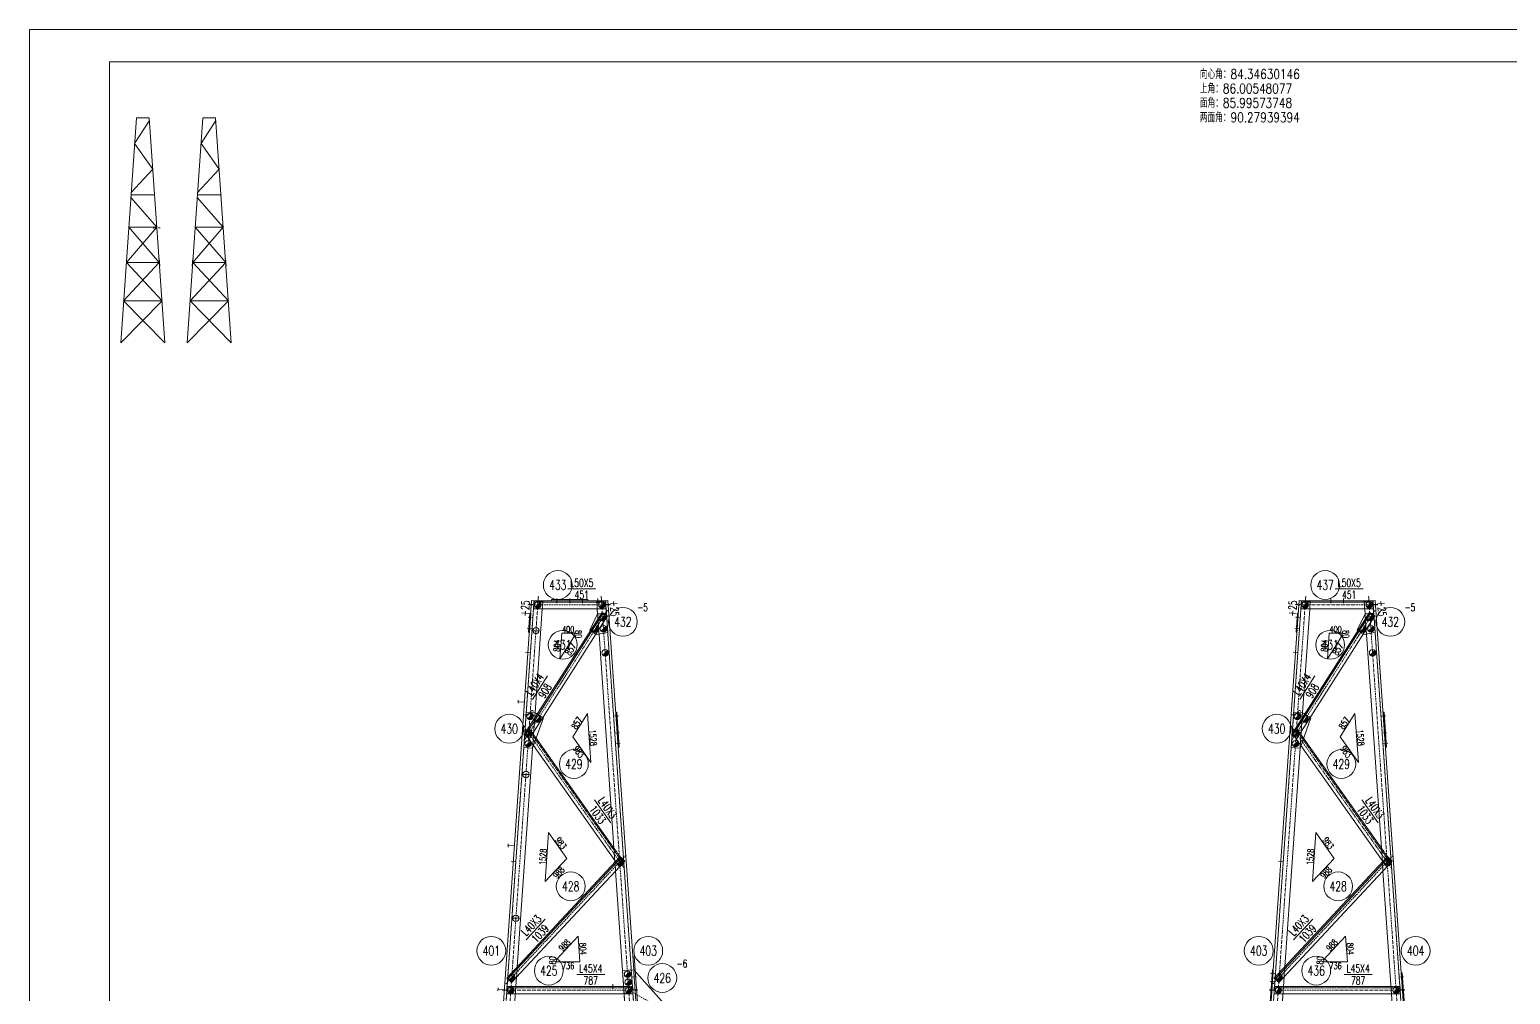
# Model space of a CAD drawing. Extents: x -62666 to 126696, y -48828 to 60042.
# Drawn here: x -62666 to -53416, y 5699 to 11722 of the extents above; entities that cross this region are included whole.
import ezdxf
from ezdxf.enums import TextEntityAlignment as Align

# ---------------------------------------------------------------- set-up
doc = ezdxf.new("R2010")
doc.units = 0
doc.header["$MEASUREMENT"] = 0
doc.linetypes.add('Dash', pattern=[2.75, 2, -0.75])
doc.linetypes.add('DashDot', pattern=[15.6, 9, -3, 0.6, -3])
doc.layers.get('0').update_dxf_attribs({"linetype": 'CONTINUOUS', "lineweight": 25})
doc.styles.get("Standard").update_dxf_attribs({"font": 'simplex.shx', "width": 0.7, "height": 3, "bigfont": 'gbhzfs.shx'})

# ---------------------------------------------------------------- blocks, each defined once
blk = doc.blocks.new('M16X50S')
at = {"color": 3, "linetype": 'Continuous', "lineweight": 13}
blk.add_line((-1, -1), (1, 1), dxfattribs=at)
blk.add_circle((0, 0), 1, dxfattribs=at)
for radius in [0.9, 0.8, 0.7, 0.6, 0.5, 0.4, 0.3, 0.2, 0.1]:
    blk.add_arc((0, 0), radius, 225, 45, dxfattribs=at)
blk = doc.blocks.new('M16X40S')
at = {"color": 3, "linetype": 'Continuous', "lineweight": 13}
blk.add_line((-0.707, -0.707), (0.707, 0.707), dxfattribs=at)
blk.add_circle((0, 0), 1, dxfattribs=at)
for radius in [0.9, 0.8, 0.7, 0.6, 0.5, 0.4, 0.3, 0.2, 0.1]:
    blk.add_arc((0, 0), radius, 225, 45, dxfattribs=at)
blk = doc.blocks.new('StepBolt')
at = {"color": 3, "linetype": 'Continuous', "lineweight": 13}
for p, q in [((-1, 0), (1, 0)), ((0, 0), (0, -1))]:
    blk.add_line(p, q, dxfattribs=at)
blk.add_circle((0, 0), 1, dxfattribs=at)

msp = doc.modelspace()

# ---------------------------------------------------------------- linework, layer by layer
at = {"color": 7, "linetype": 'Continuous', "lineweight": 18}
for p, q in [((-62666.47025, 11721.84325), (-45846.47025, 11721.84325)), ((-62666.47025, -158.15675), (-62666.47025, 11721.84325)), ((-62166.47025, 11521.84325), (-46046.47025, 11521.84325)), ((-62166.47025, 41.84325), (-62166.47025, 11521.84325))]:
    msp.add_line(p, q, dxfattribs=at)
at = {"color": 7, "linetype": 'Continuous', "lineweight": 0}
for p, q in [((-61999.16695, 11170.68675), (-62097.16915, 9767.26079)), ((-61918.05237, 11154.72563), (-62010.3672, 11010.29521)), ((-61999.16695, 11170.68675), (-61919.16695, 11170.68675)), ((-61919.16695, 11170.68675), (-61821.16475, 9767.26079)), ((-61584.56035, 11170.68675), (-61682.56255, 9767.26079)), ((-61503.44577, 11154.72563), (-61595.7606, 11010.29521)), ((-61584.56035, 11170.68675), (-61504.56035, 11170.68675)), ((-61504.56035, 11170.68675), (-61406.55815, 9767.26079)), ((-62010.3672, 11010.29522), (-61896.76645, 10849.90368)), ((-61595.7606, 11010.29522), (-61482.15985, 10849.90368)), ((-61896.76645, 10849.90368), (-62031.65313, 10705.47327)), ((-61482.15985, 10849.90368), (-61617.04653, 10705.47327)), ((-62033.88232, 10673.55106), (-61871.56603, 10489.02288)), ((-62032.7677, 10689.51214), (-61885.5662, 10689.51214)), ((-61619.27573, 10673.55106), (-61456.95943, 10489.02288)), ((-61618.16111, 10689.51214), (-61470.9596, 10689.51214)), ((-61871.56588, 10489.02272), (-62062.16836, 10268.48435)), ((-62046.76802, 10489.02272), (-61856.16554, 10268.48435)), ((-62046.76802, 10489.02272), (-61871.56588, 10489.02272)), ((-61881.56588, 10483.42272), (-61891.56588, 10483.42272)), ((-61861.32703, 10483.54246), (-61851.43558, 10483.6418)), ((-61456.95929, 10489.02271), (-61647.56176, 10268.48436)), ((-61632.16142, 10489.02272), (-61441.55894, 10268.48435)), ((-61632.16142, 10489.02272), (-61456.95928, 10489.02272)), ((-61856.16555, 10268.48434), (-62078.96873, 10027.89705)), ((-62062.16836, 10268.48435), (-61839.36516, 10027.89704)), ((-62062.16836, 10268.48435), (-61856.16554, 10268.48435)), ((-61856.65588, 10292.50855), (-61853.31215, 10244.62516)), ((-61441.55894, 10268.48435), (-61664.36214, 10027.89704)), ((-61647.07142, 10292.50855), (-61650.41515, 10244.62516)), ((-61647.56177, 10268.48435), (-61424.75856, 10027.89704)), ((-61647.56177, 10268.48435), (-61441.55894, 10268.48435)), ((-61442.04928, 10292.50855), (-61438.70555, 10244.62516)), ((-61839.36516, 10027.89704), (-62096.16671, 9767.26079)), ((-62078.96875, 10027.89705), (-61822.16718, 9767.26079)), ((-62078.96874, 10027.89704), (-61839.36516, 10027.89704)), ((-61424.75856, 10027.89704), (-61681.56012, 9767.26079)), ((-61664.36215, 10027.89705), (-61407.56058, 9767.26079)), ((-61664.36214, 10027.89704), (-61424.75856, 10027.89704)), ((-59517.04066, 8147.53869), (-59067.04066, 8147.53869)), ((-54723.0394, 8147.53869), (-54273.0394, 8147.53869)), ((-59083.11649, 8078.25813), (-59571.61864, 7313.9761)), ((-54289.11523, 8078.25813), (-54777.61738, 7313.9761)), ((-58971.74453, 6553.0849), (-59680.30533, 5794.39083)), ((-54177.74327, 6553.0849), (-54886.30407, 5794.39083))]:
    msp.add_line(p, q, dxfattribs=at)
at = {"color": 2, "linetype": 'DashDot', "lineweight": 0}
for p, q in [((-59488.2093, 8185.40508), (-59982.05165, 1113.40888)), ((-59095.87201, 8185.40508), (-58602.02966, 1113.40888)), ((-54694.20804, 8185.40508), (-55188.05039, 1113.40888)), ((-54301.87075, 8185.40508), (-53808.0284, 1113.40888)), ((-59056.84877, 8097.07321), (-59577.66418, 7282.23572)), ((-59547.04066, 8130.53869), (-59037.04066, 8130.53869)), ((-54262.84751, 8097.07321), (-54783.66292, 7282.23572)), ((-54753.0394, 8130.53869), (-54243.0394, 8130.53869)), ((-59579.83102, 7373.46366), (-58948.24904, 6481.74065)), ((-54785.82976, 7373.46366), (-54154.24778, 6481.74065)), ((-58942.498, 6566.81955), (-59692.01168, 5764.27503)), ((-54148.49674, 6566.81955), (-54898.01042, 5764.27503)), ((-59715.04443, 5724.66561), (-58869.03688, 5724.66561)), ((-58283.2524, 5360.58207), (-58923.72717, 5725.22033)), ((-54921.04317, 5724.66561), (-54075.03563, 5724.66561))]:
    msp.add_line(p, q, dxfattribs=at)
at = {"color": 1, "linetype": 'Dash', "lineweight": 0}
for p, q in [((-59515.2384, 8157.21949), (-59974.94684, 1574.03294)), ((-59460.37201, 8153.38813), (-59491.16883, 8155.53869)), ((-59463.71337, 8105.53869), (-59460.37201, 8153.38813)), ((-59405.67803, 8155.53869), (-59178.3895, 8155.53869)), ((-59123.7093, 8153.38813), (-59092.91248, 8155.53869)), ((-59120.36794, 8105.53869), (-59123.7093, 8153.38813)), ((-59068.84291, 8157.21949), (-58609.13447, 1574.03294)), ((-54721.23714, 8157.21949), (-55180.94558, 1574.03294)), ((-54666.37075, 8153.38813), (-54697.16757, 8155.53869)), ((-54669.71211, 8105.53869), (-54666.37075, 8153.38813)), ((-54329.70804, 8153.38813), (-54298.91122, 8155.53869)), ((-54326.36669, 8105.53869), (-54329.70804, 8153.38813)), ((-54274.84165, 8157.21949), (-53815.13321, 1574.03294)), ((-59109.33042, 7947.47747), (-59118.13729, 8073.59497)), ((-59079.98863, 8076.25892), (-59094.53824, 8075.24291)), ((-59061.53735, 8052.60126), (-59062.40455, 8065.01979)), ((-54315.32916, 7947.47747), (-54324.13603, 8073.59497)), ((-54285.98737, 8076.25892), (-54300.53698, 8075.24291)), ((-54267.53609, 8052.60126), (-54268.40329, 8065.01979)), ((-59162.55212, 7968.83234), (-59128.84849, 7947.29017)), ((-54368.55086, 7968.83234), (-54334.84723, 7947.29017)), ((-59524.38253, 7236.73499), (-59509.0571, 7456.20055)), ((-59461.16259, 7427.37087), (-59494.86622, 7448.91305)), ((-54730.38127, 7236.73499), (-54715.05584, 7456.20055)), ((-54667.16133, 7427.37087), (-54700.86496, 7448.91305)), ((-59573.26525, 7326.25448), (-59574.01567, 7315.5082)), ((-59573.61062, 7330.0781), (-59573.10013, 7341.46842)), ((-59518.70533, 7252.55798), (-59573.61062, 7330.0781)), ((-59573.10013, 7341.46842), (-59546.17054, 7360.54188)), ((-59552.69893, 7355.91801), (-58953.02165, 6509.24087)), ((-59546.17054, 7360.54188), (-59502.22377, 7298.49396)), ((-54779.264, 7326.25448), (-54780.01442, 7315.5082)), ((-54779.60936, 7330.0781), (-54779.09887, 7341.46842)), ((-54724.70407, 7252.55798), (-54779.60936, 7330.0781)), ((-54779.09887, 7341.46842), (-54752.16928, 7360.54188)), ((-54758.69767, 7355.91801), (-54159.02039, 6509.24087)), ((-54752.16928, 7360.54188), (-54708.22251, 7298.49396)), ((-59016.08114, 6612.11504), (-58953.89145, 6524.31016)), ((-54222.07988, 6612.11504), (-54159.89019, 6524.31016)), ((-58981.90951, 6494.66243), (-59010.71985, 6535.33939)), ((-59006.1152, 6469.39923), (-59009.92285, 6523.92611)), ((-58953.34782, 6514.89186), (-58981.90951, 6494.66243)), ((-58953.89145, 6524.31016), (-58953.34782, 6514.89186)), ((-54187.90825, 6494.66243), (-54216.71859, 6535.33939)), ((-54212.11394, 6469.39923), (-54215.92159, 6523.92611)), ((-54159.34656, 6514.89186), (-54187.90825, 6494.66243)), ((-54159.89019, 6524.31016), (-54159.34656, 6514.89186)), ((-59624.1797, 5807.60441), (-59619.75662, 5870.94437)), ((-58945.25637, 5597.87944), (-58962.67164, 5847.27212)), ((-58892.84169, 5852.1484), (-58874.59759, 5590.88651)), ((-54897.23836, 5852.1484), (-54915.48246, 5590.88651)), ((-54830.17844, 5807.60441), (-54825.75537, 5870.94437)), ((-54097.45182, 5832.26304), (-54081.57264, 5604.86764)), ((-59685.18728, 5739.66561), (-58898.89403, 5739.66561)), ((-59685.04443, 5740.66561), (-59684.04443, 5747.66561)), ((-59685.04443, 5702.66561), (-59685.04443, 5740.66561)), ((-59684.04443, 5747.66561), (-59628.36526, 5747.66561)), ((-58955.71605, 5747.66561), (-58900.03688, 5747.66561)), ((-58900.03688, 5747.66561), (-58899.03688, 5740.66561)), ((-58899.03688, 5740.66561), (-58899.03688, 5702.66561)), ((-54891.18602, 5739.66561), (-54104.89277, 5739.66561)), ((-54891.04317, 5740.66561), (-54890.04317, 5747.66561)), ((-54891.04317, 5702.66561), (-54891.04317, 5740.66561)), ((-54890.04317, 5747.66561), (-54834.36401, 5747.66561)), ((-54161.71479, 5747.66561), (-54106.03563, 5747.66561)), ((-54106.03563, 5747.66561), (-54105.03563, 5740.66561)), ((-54105.03563, 5740.66561), (-54105.03563, 5702.66561)), ((-59631.50764, 5702.66561), (-59685.04443, 5702.66561)), ((-58899.03688, 5702.66561), (-58952.57367, 5702.66561)), ((-54837.50639, 5702.66561), (-54891.04317, 5702.66561)), ((-54105.03563, 5702.66561), (-54158.57241, 5702.66561))]:
    msp.add_line(p, q, dxfattribs=at)
at = {"color": 7, "linetype": 'Continuous', "lineweight": 13}
for p, q in [((-59304.54066, 8230.53869), (-59129.54066, 8230.53869)), ((-54510.5394, 8230.53869), (-54335.5394, 8230.53869)), ((-59431.59612, 7687.16348), (-59525.84313, 7539.71009)), ((-54637.59486, 7687.16348), (-54731.84187, 7539.71009)), ((-59137.60519, 6913.45482), (-59036.45804, 6770.64637)), ((-54343.60393, 6913.45482), (-54242.45678, 6770.64637)), ((-59445.05523, 6167.8889), (-59564.50113, 6039.99177)), ((-54651.05397, 6167.8889), (-54770.49987, 6039.99177)), ((-59248.5394, 5822.66561), (-59073.5394, 5822.66561)), ((-54454.53814, 5822.66561), (-54279.53814, 5822.66561))]:
    msp.add_line(p, q, dxfattribs=at)
at = {"color": 1, "linetype": 'Continuous', "lineweight": 0}
for p, q in [((-59342.12633, 7954.18602), (-59353.32658, 7793.79448)), ((-59353.32658, 7793.79448), (-59261.01175, 7938.22489)), ((-59262.12633, 7954.18602), (-59342.12633, 7954.18602)), ((-59261.01175, 7938.22489), (-59262.12633, 7954.18602)), ((-54548.12507, 7954.18602), (-54559.32532, 7793.79448)), ((-54559.32532, 7793.79448), (-54467.01049, 7938.22489)), ((-54468.12507, 7954.18602), (-54548.12507, 7954.18602)), ((-54467.01049, 7938.22489), (-54468.12507, 7954.18602)), ((-59181.17297, 7451.7299), (-59273.4878, 7307.29949)), ((-59159.88705, 7146.90795), (-59181.17297, 7451.7299)), ((-54387.17172, 7451.7299), (-54479.48654, 7307.29949)), ((-54365.88579, 7146.90795), (-54387.17172, 7451.7299)), ((-59273.4878, 7307.29949), (-59159.88705, 7146.90795)), ((-54479.48654, 7307.29949), (-54365.88579, 7146.90795)), ((-59424.95547, 6708.29635), (-59446.2414, 6403.47441)), ((-59311.35472, 6547.90482), (-59424.95547, 6708.29635)), ((-54630.95422, 6708.29635), (-54652.24014, 6403.47441)), ((-54517.35346, 6547.90482), (-54630.95422, 6708.29635)), ((-59446.2414, 6403.47441), (-59311.35472, 6547.90482)), ((-54652.24014, 6403.47441), (-54517.35346, 6547.90482)), ((-59239.72583, 6061.40982), (-59374.61251, 5916.97942)), ((-59228.52558, 5901.01828), (-59239.72583, 6061.40982)), ((-54445.72457, 6061.40982), (-54580.61125, 5916.97942)), ((-54434.52432, 5901.01828), (-54445.72457, 6061.40982)), ((-59374.61251, 5916.97942), (-59375.72708, 5901.01828)), ((-59375.72708, 5901.01828), (-59228.52558, 5901.01828)), ((-54580.61125, 5916.97942), (-54581.72582, 5901.01828)), ((-54581.72582, 5901.01828), (-54434.52432, 5901.01828))]:
    msp.add_line(p, q, dxfattribs=at)
at = {"color": 6, "linetype": 'Continuous', "lineweight": 13}
msp.add_line((-58857.53737, 5490.13044), (-58888.93428, 5939.74518), dxfattribs=at)
at = {"color": 7, "linetype": 'Continuous', "lineweight": 0}
for points in [[(-59530.20196, 8158.2644), (-59920.50328, 2569.01218)], [(-59491.16883, 8155.53869), (-59530.20196, 8158.2644)], [(-59517.04066, 8155.53869), (-59405.67803, 8155.53869)], [(-59517.04066, 8105.53869), (-59517.04066, 8155.53869)], [(-59178.3895, 8163.51916), (-59405.67803, 8163.51916)], [(-59405.67803, 8163.51916), (-59405.67803, 8155.53869)], [(-59405.67803, 8155.53869), (-59178.3895, 8155.53869)], [(-59178.3895, 8155.53869), (-59178.3895, 8163.51916)], [(-59178.3895, 8155.53869), (-59067.04066, 8155.53869)], [(-59092.91248, 8155.53869), (-59053.87935, 8158.2644)], [(-59067.04066, 8155.53869), (-59067.04066, 8105.53869)], [(-59053.87935, 8158.2644), (-58892.84169, 5852.1484)], [(-54736.2007, 8158.2644), (-54897.23836, 5852.1484)], [(-54697.16757, 8155.53869), (-54736.2007, 8158.2644)], [(-54723.0394, 8155.53869), (-54273.0394, 8155.53869)], [(-54723.0394, 8105.53869), (-54723.0394, 8155.53869)], [(-54298.91122, 8155.53869), (-54259.87809, 8158.2644)], [(-54273.0394, 8155.53869), (-54273.0394, 8105.53869)], [(-54259.87809, 8158.2644), (-54097.45182, 5832.26304)], [(-59089.85721, 8082.56657), (-59578.35937, 7318.28453)], [(-59540.83473, 8078.82464), (-59549.19406, 7959.11616)], [(-59544.65574, 7296.74236), (-59056.15358, 8061.0244)], [(-59544.20626, 7958.76786), (-59535.84694, 8078.47634)], [(-59535.84694, 8078.47634), (-59540.83473, 8078.82464)], [(-59067.04066, 8105.53869), (-59517.04066, 8105.53869)], [(-59509.0571, 7456.20055), (-59463.71337, 8105.53869)], [(-59118.13729, 8073.59497), (-59166.76508, 7971.52511)], [(-59118.13729, 8073.59497), (-59120.36794, 8105.53869)], [(-59094.53824, 8075.24291), (-59118.13729, 8073.59497)], [(-59056.15358, 8061.0244), (-59089.85721, 8082.56657)], [(-59063.2709, 8077.42633), (-59079.98863, 8076.25892)], [(-59062.40455, 8065.01979), (-59063.2709, 8077.42633)], [(-59054.91158, 7957.71785), (-59061.53735, 8052.60126)], [(-54295.85595, 8082.56657), (-54784.35811, 7318.28453)], [(-54746.83347, 8078.82464), (-54755.1928, 7959.11616)], [(-54750.65448, 7296.74236), (-54262.15232, 8061.0244)], [(-54750.205, 7958.76786), (-54741.84568, 8078.47634)], [(-54741.84568, 8078.47634), (-54746.83347, 8078.82464)], [(-54273.0394, 8105.53869), (-54723.0394, 8105.53869)], [(-54715.05584, 7456.20055), (-54669.71211, 8105.53869)], [(-54324.13603, 8073.59497), (-54372.76382, 7971.52511)], [(-54324.13603, 8073.59497), (-54326.36669, 8105.53869)], [(-54300.53698, 8075.24291), (-54324.13603, 8073.59497)], [(-54262.15232, 8061.0244), (-54295.85595, 8082.56657)], [(-54269.26964, 8077.42633), (-54285.98737, 8076.25892)], [(-54268.40329, 8065.01979), (-54269.26964, 8077.42633)], [(-54260.91032, 7957.71785), (-54267.53609, 8052.60126)], [(-59549.19406, 7959.11616), (-59544.20626, 7958.76786)], [(-59166.76508, 7971.52511), (-59162.55212, 7968.83234)], [(-59124.63554, 7944.5974), (-59054.91158, 7957.71785)], [(-54755.1928, 7959.11616), (-54750.205, 7958.76786)], [(-54372.76382, 7971.52511), (-54368.55086, 7968.83234)], [(-54330.63428, 7944.5974), (-54260.91032, 7957.71785)], [(-59128.84849, 7947.29017), (-59124.63554, 7944.5974)], [(-59009.92285, 6523.92611), (-59109.33042, 7947.47747)], [(-54334.84723, 7947.29017), (-54330.63428, 7944.5974)], [(-54215.92159, 6523.92611), (-54315.32916, 7947.47747)], [(-59563.92348, 7460.0319), (-59573.26525, 7326.25448)], [(-59509.0571, 7456.20055), (-59563.92348, 7460.0319)], [(-59524.38253, 7236.73499), (-59456.94964, 7424.6781)], [(-59499.07918, 7451.60582), (-59509.0571, 7456.20055)], [(-59494.86622, 7448.91305), (-59499.07918, 7451.60582)], [(-59456.94964, 7424.6781), (-59461.16259, 7427.37087)], [(-58999.13594, 7461.49988), (-59005.1213, 7461.08191)], [(-59005.1213, 7461.08191), (-58989.79587, 7241.61636)], [(-58983.81051, 7242.03432), (-58999.13594, 7461.49988)], [(-54769.92223, 7460.0319), (-54779.264, 7326.25448)], [(-54715.05584, 7456.20055), (-54769.92223, 7460.0319)], [(-54730.38127, 7236.73499), (-54662.94838, 7424.6781)], [(-54705.07792, 7451.60582), (-54715.05584, 7456.20055)], [(-54700.86496, 7448.91305), (-54705.07792, 7451.60582)], [(-54662.94838, 7424.6781), (-54667.16133, 7427.37087)], [(-54205.13469, 7461.49988), (-54211.12004, 7461.08191)], [(-54211.12004, 7461.08191), (-54195.79461, 7241.61636)], [(-54189.80925, 7242.03432), (-54205.13469, 7461.49988)], [(-59574.01567, 7315.5082), (-59579.24892, 7240.56635)], [(-59578.35937, 7318.28453), (-59544.65574, 7296.74236)], [(-54780.01442, 7315.5082), (-54785.24766, 7240.56635)], [(-54784.35811, 7318.28453), (-54750.65448, 7296.74236)], [(-59619.75662, 5870.94437), (-59524.38253, 7236.73499)], [(-59579.24892, 7240.56635), (-59524.38253, 7236.73499)], [(-59010.71985, 6535.33939), (-59518.70533, 7252.55798)], [(-59502.22377, 7298.49396), (-59016.08114, 6612.11504)], [(-58989.79587, 7241.61636), (-58983.81051, 7242.03432)], [(-54825.75537, 5870.94437), (-54730.38127, 7236.73499)], [(-54785.24766, 7240.56635), (-54730.38127, 7236.73499)], [(-54216.71859, 6535.33939), (-54724.70407, 7252.55798)], [(-54708.22251, 7298.49396), (-54222.07988, 6612.11504)], [(-54195.79461, 7241.61636), (-54189.80925, 7242.03432)], [(-58977.59126, 6558.54529), (-59686.15206, 5799.85121)], [(-59656.91843, 5772.54929), (-58948.35763, 6531.24337)], [(-58948.35763, 6531.24337), (-58977.59126, 6558.54529)], [(-54183.59, 6558.54529), (-54892.1508, 5799.85121)], [(-54862.91717, 5772.54929), (-54154.35637, 6531.24337)], [(-54154.35637, 6531.24337), (-54183.59, 6558.54529)], [(-58962.67164, 5847.27212), (-59006.1152, 6469.39923)], [(-54098.30216, 4839.57453), (-54212.11394, 6469.39923)], [(-58892.84169, 5852.1484), (-58962.67164, 5847.27212)], [(-58962.67164, 5847.27212), (-58945.25637, 5597.87944)], [(-58683.4437, 5617.97017), (-58892.84169, 5852.1484)], [(-54903.22372, 5852.56636), (-54921.46781, 5591.30447)], [(-54915.48246, 5590.88651), (-54897.23836, 5852.1484)], [(-54897.23836, 5852.1484), (-54903.22372, 5852.56636)], [(-54097.45182, 5832.26304), (-54091.46647, 5832.681)], [(-54081.57264, 5604.86764), (-54097.45182, 5832.26304)], [(-54091.46647, 5832.681), (-54075.58729, 5605.2856)], [(-59694.8943, 4794.94647), (-59624.1797, 5807.60441)], [(-59686.15206, 5799.85121), (-59656.91843, 5772.54929)], [(-59628.36526, 5747.66561), (-58955.71605, 5747.66561)], [(-54900.89304, 4794.94647), (-54830.17844, 5807.60441)], [(-54892.1508, 5799.85121), (-54862.91717, 5772.54929)], [(-54834.36401, 5747.66561), (-54161.71479, 5747.66561)], [(-58952.57367, 5702.66561), (-59631.50764, 5702.66561)], [(-54158.57241, 5702.66561), (-54837.50639, 5702.66561)]]:
    msp.add_lwpolyline(points, dxfattribs=at)
at = {"color": 3, "linetype": 'Continuous', "lineweight": 20}
for points in [[(-59372.04066, 8170.53869), (-59372.04066, 8140.53869)], [(-59292.04066, 8170.53869), (-59292.04066, 8140.53869)], [(-59212.04066, 8170.53869), (-59212.04066, 8140.53869)], [(-59117.04066, 8170.53869), (-59117.04066, 8140.53869)], [(-54537.98157, 8170.53869), (-54537.98157, 8140.53869)], [(-54458.05977, 8170.53869), (-54458.05977, 8140.53869)], [(-59552.47906, 8054.5769), (-59522.55193, 8052.48706)], [(-59546.90704, 8134.37005), (-59516.97992, 8132.28022)], [(-59037.17427, 8134.37005), (-59067.10139, 8132.28022)], [(-54758.4778, 8054.5769), (-54728.55068, 8052.48706)], [(-54752.90579, 8134.37005), (-54722.97866, 8132.28022)], [(-54243.17301, 8134.37005), (-54273.10013, 8132.28022)], [(-59557.35533, 7984.74694), (-59527.42821, 7982.65711)], [(-54763.35407, 7984.74694), (-54733.42695, 7982.65711)], [(-59567.80536, 7835.09883), (-59537.87824, 7833.009)], [(-54773.8041, 7835.09883), (-54743.87698, 7833.009)], [(-59613.76358, 7535.8415), (-59615.15681, 7515.89008)], [(-59614.4602, 7525.86579), (-59574.55737, 7523.07935)], [(-58988.48918, 7437.18247), (-59018.4163, 7435.09264)], [(-54194.48792, 7437.18247), (-54224.41504, 7435.09264)], [(-58981.17477, 7332.43754), (-59011.10189, 7330.34771)], [(-54187.17351, 7332.43754), (-54217.10063, 7330.34771)], [(-58976.6468, 7267.59545), (-59006.57392, 7265.50561)], [(-54182.64554, 7267.59545), (-54212.57266, 7265.50561)], [(-59676.45853, 6638.02785), (-59677.85175, 6618.07644)], [(-59677.15514, 6628.05215), (-59637.25231, 6625.2657)], [(-59658.90956, 6530.45467), (-59628.98244, 6528.36483)], [(-54864.9083, 6530.45467), (-54834.98118, 6528.36483)], [(-54913.94345, 5828.25404), (-54884.01633, 5826.16421)], [(-59739.15347, 5740.21421), (-59740.54669, 5720.26279)], [(-59024.03688, 5762.66561), (-59024.03688, 5732.66561)], [(-58874.74338, 5808.30263), (-58904.6705, 5806.2128)], [(-54917.4265, 5778.37551), (-54887.49938, 5776.28568)], [(-54080.74673, 5808.36869), (-54110.67385, 5806.27886)], [(-59739.85008, 5730.2385), (-59699.94725, 5727.45206)], [(-58869.17049, 5728.49697), (-58899.09762, 5726.40714)], [(-54920.90956, 5728.49697), (-54890.98243, 5726.40714)], [(-54075.16924, 5728.49697), (-54105.09636, 5726.40714)]]:
    msp.add_lwpolyline(points, dxfattribs=at)
at = {"color": 3, "linetype": 'Continuous', "lineweight": 13}
for centre in [(-61999.16695, 11170.68675), (-61999.16695, 11170.68675), (-61919.16695, 11170.68675), (-61919.16695, 11170.68675), (-61918.05237, 11154.72563), (-61584.56035, 11170.68675), (-61584.56035, 11170.68675), (-61504.56035, 11170.68675), (-61504.56035, 11170.68675), (-61503.44577, 11154.72563), (-62010.3672, 11010.29522), (-62010.3672, 11010.29521), (-61595.7606, 11010.29522), (-61595.7606, 11010.29521), (-61896.76645, 10849.90368), (-61896.76645, 10849.90368), (-61482.15985, 10849.90368), (-61482.15985, 10849.90368), (-62033.88232, 10673.55106), (-62032.7677, 10689.51214), (-62031.65313, 10705.47327), (-61885.5662, 10689.51214), (-61619.27573, 10673.55106), (-61618.16111, 10689.51214), (-61617.04653, 10705.47327), (-61470.9596, 10689.51214), (-62046.76802, 10489.02272), (-62046.76802, 10489.02272), (-61891.56588, 10483.42272), (-61881.56588, 10483.42272), (-61871.56603, 10489.02288), (-61871.56588, 10489.02272), (-61871.56588, 10489.02272), (-61861.32703, 10483.54246), (-61851.43558, 10483.6418), (-61632.16142, 10489.02272), (-61632.16142, 10489.02272), (-61456.95943, 10489.02288), (-61456.95929, 10489.02271), (-61456.95928, 10489.02272), (-62062.16836, 10268.48435), (-62062.16836, 10268.48435), (-62062.16836, 10268.48435), (-61856.65588, 10292.50855), (-61856.16555, 10268.48434), (-61856.16554, 10268.48435), (-61856.16554, 10268.48435), (-61647.56177, 10268.48435), (-61647.56177, 10268.48435), (-61647.56176, 10268.48436), (-61647.07142, 10292.50855), (-61442.04928, 10292.50855), (-61441.55894, 10268.48435), (-61441.55894, 10268.48435), (-61441.55894, 10268.48435), (-61853.31215, 10244.62516), (-61650.41515, 10244.62516), (-61438.70555, 10244.62516), (-62078.96875, 10027.89705), (-62078.96874, 10027.89704), (-62078.96873, 10027.89705), (-61839.36516, 10027.89704), (-61839.36516, 10027.89704), (-61839.36516, 10027.89704), (-61664.36215, 10027.89705), (-61664.36214, 10027.89704), (-61664.36214, 10027.89704), (-61424.75856, 10027.89704), (-61424.75856, 10027.89704), (-61424.75856, 10027.89704), (-62097.16915, 9767.26079), (-62096.16671, 9767.26079), (-61822.16718, 9767.26079), (-61821.16475, 9767.26079), (-61682.56255, 9767.26079), (-61681.56012, 9767.26079), (-61407.56058, 9767.26079), (-61406.55815, 9767.26079)]:
    msp.add_circle(centre, 0.2, dxfattribs=at)
at = {"color": 7, "linetype": 'Continuous', "lineweight": 13}
for centre in [(-59367.04066, 8254.53869), (-54573.0394, 8254.53869), (-58960.33174, 8024.46853), (-54166.33048, 8024.46853), (-59336.10775, 7881.12277), (-54542.10649, 7881.12277), (-59670.3457, 7357.19557), (-54876.34444, 7357.19557), (-59266.41411, 7136.84224), (-54472.41285, 7136.84224), (-59286.13143, 6373.21951), (-54492.13017, 6373.21951), (-59782.19761, 5970.76533), (-58801.8837, 5970.76533), (-54988.19635, 5970.76533), (-54007.88245, 5970.76533), (-59423.04191, 5846.66561), (-54629.04065, 5846.66561), (-58714.34346, 5801.04924)]:
    msp.add_circle(centre, 90, dxfattribs=at)

# ---------------------------------------------------------------- block references
at = {"color": 3, "linetype": 'Continuous', "lineweight": 13, "xscale": 20.00000000000728, "yscale": 20.00000000000728, "zscale": 20.00000000000454}
for name, p in [('M16X40S', (-59492.04066, 8130.53869)), ('M16X40S', (-59092.04066, 8130.53869)), ('M16X40S', (-54698.0394, 8130.53869)), ('M16X40S', (-54298.0394, 8130.53869)), ('M16X50S', (-59086.46864, 8050.74554)), ('M16X50S', (-54292.46739, 8050.74554)), ('StepBolt', (-59503.30707, 7969.19973)), ('M16X40S', (-59132.23646, 7979.12601)), ('M16X40S', (-59081.59237, 7980.91559)), ('M16X40S', (-54338.2352, 7979.12601)), ('M16X40S', (-54287.59111, 7980.91559)), ('M16X40S', (-59071.14234, 7831.26748)), ('M16X40S', (-54277.14108, 7831.26748)), ('M16X40S', (-59540.72574, 7433.35111)), ('M16X40S', (-59491.47826, 7417.0772)), ('M16X40S', (-54746.72448, 7433.35111)), ('M16X40S', (-54697.477, 7417.0772)), ('M16X50S', (-59548.04015, 7328.60618)), ('M16X50S', (-54754.03889, 7328.60618)), ('M16X40S', (-59552.56812, 7263.76409)), ('M16X40S', (-54758.56686, 7263.76409)), ('StepBolt', (-59566.00201, 7071.38608)), ('M16X40S', (-58980.03814, 6526.62331)), ('M16X40S', (-54186.03688, 6526.62331)), ('StepBolt', (-59628.69695, 6173.57244)), ('M16X40S', (-58931.00299, 5824.42269)), ('M16X40S', (-59660.04443, 5724.66561)), ('M16X40S', (-59654.47154, 5804.47127)), ('M16X40S', (-58927.51994, 5774.54415)), ('M16X50S', (-58924.03688, 5724.66561)), ('M16X40S', (-54866.04317, 5724.66561)), ('M16X40S', (-54860.47028, 5804.47127)), ('M16X40S', (-54130.03563, 5724.66561))]:
    msp.add_blockref(name, p, dxfattribs=at)

# ---------------------------------------------------------------- texts
at = {"color": 7, "linetype": 'Continuous', "lineweight": 13, "width": 0.8}
for s, p in [('向心角：84.34630146', (-55356.25463, 11396.05377)), ('上角：86.00548077', (-55356.25463, 11306.05377)), ('面角：85.99573748', (-55356.25463, 11216.05377)), ('两面角：90.27939394', (-55356.25463, 11126.05377))]:
    msp.add_text(s, height=60, dxfattribs=at).set_placement(p, align=Align.BOTTOM_LEFT)
at = {"color": 7, "linetype": 'Continuous', "lineweight": 13, "width": 0.7}
for s, height, p in [('433', 60, (-59367.04066, 8254.53869)), ('L50X5', 50, (-59217.04066, 8268.03869)), ('437', 60, (-54573.0394, 8254.53869)), ('L50X5', 50, (-54423.0394, 8268.03869)), ('451', 50, (-59217.04066, 8193.03869)), ('451', 50, (-54423.0394, 8193.03869)), ('432', 60, (-58960.33174, 8024.46853)), ('432', 60, (-54166.33048, 8024.46853)), ('431', 60, (-59336.10775, 7881.12277)), ('431', 60, (-54542.10649, 7881.12277)), ('430', 60, (-59670.3457, 7357.19557)), ('430', 60, (-54876.34444, 7357.19557)), ('429', 60, (-59266.41411, 7136.84224)), ('429', 60, (-54472.41285, 7136.84224)), ('428', 60, (-59286.13143, 6373.21951)), ('428', 60, (-54492.13017, 6373.21951)), ('401', 60, (-59782.19761, 5970.76533)), ('403', 60, (-58801.8837, 5970.76533)), ('403', 60, (-54988.19635, 5970.76533)), ('404', 60, (-54007.88245, 5970.76533)), ('425', 60, (-59423.04191, 5846.66561)), ('L45X4', 50, (-59161.0394, 5860.16561)), ('426', 60, (-58714.34346, 5801.04924)), ('436', 60, (-54629.04065, 5846.66561)), ('L45X4', 50, (-54367.03814, 5860.16561)), ('787', 50, (-59161.0394, 5785.16561)), ('787', 50, (-54367.03814, 5785.16561))]:
    msp.add_text(s, height=height, dxfattribs=at).set_placement(p, align=Align.MIDDLE_CENTER)
for s, rotation, p in [('+25', 86.005480773, (-59571.26806, 8108.50423)), ('+25', 273.994519227, (-59012.81325, 8108.50423)), ('+25', 86.005480773, (-54777.26681, 8108.50423)), ('+25', 273.994519227, (-54218.81199, 8108.50423)), ('L40X4', 57.414719185, (-59510.31678, 7633.63257)), ('L40X4', 57.414719185, (-54716.31552, 7633.63257)), ('908', 57.414719185, (-59447.12247, 7593.241)), ('908', 57.414719185, (-54653.12121, 7593.241)), ('1033', 305.308853896, (-59117.63342, 6820.3762)), ('L40X3', 305.308853896, (-59056.4298, 6863.72498)), ('1033', 305.308853896, (-54323.63217, 6820.3762)), ('L40X3', 305.308853896, (-54262.42854, 6863.72498)), ('L40X3', 46.956925136, (-59532.18471, 6129.53589)), ('1039', 46.956925136, (-59477.37165, 6078.34479)), ('L40X3', 46.956925136, (-54738.18345, 6129.53589)), ('1039', 46.956925136, (-54683.37039, 6078.34479))]:
    msp.add_text(s, height=50, rotation=rotation, dxfattribs=at).set_placement(p, align=Align.MIDDLE_CENTER)
for s, p in [('-5', (-58870.33174, 8114.46853)), ('-5', (-54076.33048, 8114.46853)), ('-6', (-59580.3457, 7447.19557)), ('-6', (-54786.34444, 7447.19557)), ('-6', (-58624.34346, 5891.04924))]:
    msp.add_text(s, height=48, dxfattribs=at).set_placement(p, align=Align.MIDDLE_LEFT)
at = {"color": 7, "linetype": 'Continuous', "lineweight": 20, "width": 0.7}
for s, p in [('400', (-59302.12633, 7978.18602)), ('400', (-54508.12507, 7978.18602)), ('736', (-59302.12633, 5877.01828)), ('736', (-54508.12507, 5877.01828))]:
    msp.add_text(s, height=40, dxfattribs=at).set_placement(p, align=Align.MIDDLE_CENTER)
for s, rotation, p in [('80', 273.994519227, (-59237.62734, 7947.87732)), ('80', 273.994519227, (-54443.62609, 7947.87732)), ('804', 86.005480773, (-59371.66815, 7875.66212)), ('857', 57.414719185, (-59286.94699, 7853.08438)), ('804', 86.005480773, (-54577.66689, 7875.66212)), ('857', 57.414719185, (-54492.94573, 7853.08438)), ('857', 57.414719185, (-59247.55257, 7392.44)), ('857', 57.414719185, (-54453.55131, 7392.44)), ('1528', 273.994519227, (-59146.58831, 7300.99079)), ('1528', 273.994519227, (-54352.58706, 7300.99079)), ('983', 305.308853896, (-59236.27258, 7213.23211)), ('983', 305.308853896, (-54442.27133, 7213.23211)), ('983', 305.308853896, (-59348.56994, 6641.97219)), ('983', 305.308853896, (-54554.56868, 6641.97219)), ('1528', 86.005480773, (-59459.54013, 6557.55725)), ('1528', 86.005480773, (-54665.53888, 6557.55725)), ('988', 46.956925136, (-59361.25788, 6459.30846)), ('988', 46.956925136, (-54567.25662, 6459.30846)), ('988', 46.956925136, (-59324.70935, 6005.57577)), ('804', 273.994519227, (-59210.184, 5982.88592)), ('988', 46.956925136, (-54530.70809, 6005.57577)), ('804', 273.994519227, (-54416.18275, 5982.88592)), ('80', 86.005480773, (-59399.11149, 5910.67072)), ('80', 86.005480773, (-54605.11023, 5910.67072))]:
    msp.add_text(s, height=40, rotation=rotation, dxfattribs=at).set_placement(p, align=Align.MIDDLE_CENTER)

doc.saveas('drawing.dxf')
